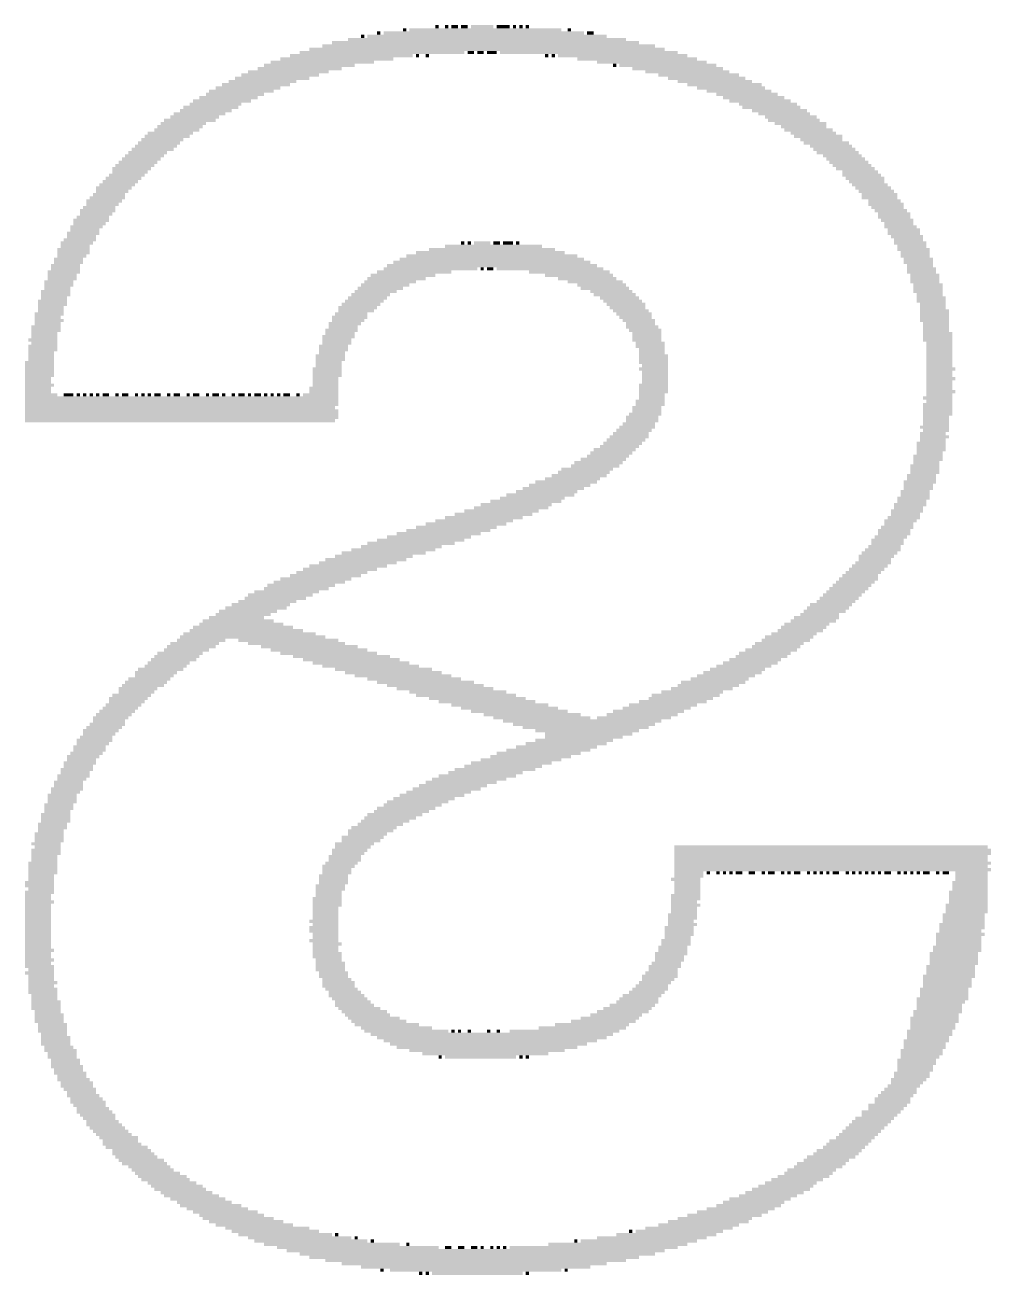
# Model space of a CAD drawing. Extents: x 0 to 95, y -1 to 85.
# Drawn here: x 52.23 to 59.52, y 29.46 to 38.91 of the extents above; entities that cross this region are included whole.
import ezdxf

# ---------------------------------------------------------------- set-up
doc = ezdxf.new("R2010")
doc.units = 0
doc.layers.add('26', color=251, linetype='CONTINUOUS')

# ---------------------------------------------------------------- blocks, each defined once
blk = doc.blocks.new('RECT')
blk.add_solid([(-0.5, -0.5), (0.5, -0.5), (-0.5, 0.5), (0.5, 0.5)])

msp = doc.modelspace()

# ---------------------------------------------------------------- block references
at = {"layer": '26', "yscale": 0.0244, "rotation": 180}
for p, xscale in [((55.3392, 38.8936), 0.0244), ((55.4124, 38.8936), 0.0244), ((55.4734, 38.8936), 0.0488), ((55.5466, 38.8936), 0.0488), ((55.6808, 38.8936), 0.1708), ((55.8394, 38.8936), 0.0976), ((55.9248, 38.8936), 0.0244), ((55.9736, 38.8936), 0.0244), ((56.0224, 38.8936), 0.0244), ((54.778, 38.8204), 0.0244), ((55.7174, 38.8204), 1.8056), ((54.9, 38.8448), 0.0244), ((55.693, 38.8448), 1.5128), ((55.0952, 38.8692), 0.0244), ((55.7052, 38.8692), 1.1468), ((56.3396, 38.8692), 0.0244), ((56.4982, 38.8448), 0.0488), ((55.7174, 38.7228), 2.684), ((55.7296, 38.7472), 2.5132), ((55.7052, 38.7716), 2.318), ((55.7174, 38.796), 2.0984), ((54.473, 38.6252), 0.7808), ((54.5828, 38.6496), 0.854), ((54.6926, 38.674), 0.9272), ((54.9244, 38.6984), 1.2444), ((55.1928, 38.674), 0.0244), ((55.266, 38.674), 0.0244), ((55.5954, 38.6984), 0.0488), ((55.6686, 38.6984), 0.0488), ((55.754, 38.6984), 0.0732), ((56.486, 38.6984), 1.342), ((56.1688, 38.674), 0.0244), ((56.2176, 38.674), 0.0244), ((56.7422, 38.674), 0.976), ((56.852, 38.6496), 0.9028), ((56.9618, 38.6252), 0.8296), ((54.1558, 38.5276), 0.5856), ((54.2168, 38.552), 0.61), ((54.3022, 38.5764), 0.6344), ((54.3754, 38.6008), 0.6832), ((56.6812, 38.6008), 0.0244), ((57.0838, 38.6008), 0.732), ((57.157, 38.5764), 0.6832), ((57.2302, 38.552), 0.6344), ((57.3156, 38.5276), 0.61), ((53.9118, 38.43), 0.488), ((53.9728, 38.4544), 0.5124), ((54.0216, 38.4788), 0.5124), ((54.0948, 38.5032), 0.5612), ((57.3766, 38.5032), 0.5856), ((57.4376, 38.4788), 0.5612), ((57.5108, 38.4544), 0.5612), ((57.5596, 38.43), 0.5124), ((53.7166, 38.3324), 0.4392), ((53.7654, 38.3568), 0.4392), ((53.8142, 38.3812), 0.4392), ((53.863, 38.4056), 0.488), ((57.6206, 38.4056), 0.488), ((57.6816, 38.3812), 0.4636), ((57.7304, 38.3568), 0.4636), ((57.7792, 38.3324), 0.4636), ((53.5458, 38.2348), 0.3904), ((53.5946, 38.2592), 0.3904), ((53.6312, 38.2836), 0.4148), ((53.6678, 38.308), 0.3904), ((57.8402, 38.308), 0.4392), ((57.8646, 38.2836), 0.4392), ((57.9256, 38.2592), 0.4148), ((57.9622, 38.2348), 0.3904), ((53.3994, 38.1372), 0.3416), ((53.4238, 38.1616), 0.3416), ((53.4726, 38.186), 0.3904), ((53.5092, 38.2104), 0.366), ((58.011, 38.2104), 0.3904), ((58.0354, 38.186), 0.3904), ((58.0842, 38.1616), 0.3904), ((58.1086, 38.1372), 0.3416), ((53.3018, 38.064), 0.3416), ((53.3262, 38.0884), 0.3416), ((53.375, 38.1128), 0.3416), ((58.1452, 38.1128), 0.366), ((58.1818, 38.0884), 0.3416), ((58.2184, 38.064), 0.366), ((53.192, 37.9664), 0.3172), ((53.2164, 37.9908), 0.3172), ((53.2408, 38.0152), 0.3172), ((53.2652, 38.0396), 0.3172), ((58.2428, 38.0396), 0.3172), ((58.2794, 38.0152), 0.3416), ((58.316, 37.9908), 0.3172), ((58.3404, 37.9664), 0.3172), ((53.0822, 37.8688), 0.2928), ((53.1066, 37.8932), 0.2928), ((53.131, 37.9176), 0.2928), ((53.1554, 37.942), 0.2928), ((58.3648, 37.942), 0.3172), ((58.4014, 37.9176), 0.2928), ((58.4258, 37.8932), 0.2928), ((58.4502, 37.8688), 0.2928), ((52.9968, 37.7712), 0.2684), ((53.0334, 37.82), 0.2928), ((53.0212, 37.7956), 0.2684), ((53.0578, 37.8444), 0.2928), ((58.4746, 37.8444), 0.2928), ((58.499, 37.82), 0.2928), ((58.5356, 37.7956), 0.2684), ((58.5478, 37.7712), 0.2928), ((52.8992, 37.6736), 0.2684), ((52.9236, 37.698), 0.2684), ((52.948, 37.7224), 0.2684), ((52.9724, 37.7468), 0.2684), ((58.5722, 37.7468), 0.2928), ((58.5844, 37.7224), 0.2684), ((58.6088, 37.698), 0.2684), ((58.6332, 37.6736), 0.2684), ((52.826, 37.576), 0.2684), ((52.8504, 37.6004), 0.2684), ((52.8626, 37.6248), 0.244), ((52.887, 37.6492), 0.244), ((58.6576, 37.6492), 0.2684), ((58.682, 37.6248), 0.2684), ((58.682, 37.6004), 0.2684), ((58.7186, 37.576), 0.244), ((52.7772, 37.5028), 0.2684), ((52.765, 37.4784), 0.244), ((52.7894, 37.5272), 0.244), ((52.8138, 37.5516), 0.244), ((58.7308, 37.5516), 0.2684), ((58.743, 37.5272), 0.244), ((58.7674, 37.5028), 0.244), ((58.7918, 37.4784), 0.244), ((52.7284, 37.4296), 0.2684), ((52.7162, 37.4052), 0.244), ((52.7406, 37.454), 0.244), ((58.7918, 37.454), 0.244), ((58.8162, 37.4296), 0.244), ((58.8284, 37.4052), 0.2196), ((52.6674, 37.332), 0.244), ((52.6552, 37.3076), 0.2196), ((52.6918, 37.3808), 0.244), ((52.6796, 37.3564), 0.2196), ((58.8406, 37.3808), 0.244), ((58.865, 37.3564), 0.244), ((58.865, 37.332), 0.244), ((58.8894, 37.3076), 0.244), ((52.5942, 37.21), 0.244), ((52.6186, 37.2588), 0.244), ((52.6064, 37.2344), 0.2196), ((52.643, 37.2832), 0.244), ((55.754, 37.21), 0.9516), ((55.7662, 37.2344), 0.732), ((55.5344, 37.2588), 0.0244), ((55.5832, 37.2588), 0.0244), ((55.6808, 37.2588), 0.122), ((55.7906, 37.2588), 0.0488), ((55.876, 37.2588), 0.0732), ((55.9492, 37.2588), 0.0244), ((58.9016, 37.2832), 0.2196), ((58.9138, 37.2588), 0.244), ((58.926, 37.2344), 0.2196), ((58.9382, 37.21), 0.244), ((52.5576, 37.1368), 0.2196), ((52.5576, 37.1124), 0.2196), ((52.5942, 37.1856), 0.244), ((52.582, 37.1612), 0.2196), ((55.754, 37.1124), 1.4884), ((55.754, 37.1368), 1.3908), ((55.754, 37.1612), 1.2932), ((55.7418, 37.1856), 1.1224), ((58.9504, 37.1856), 0.2196), ((58.9504, 37.1612), 0.2196), ((58.9748, 37.1368), 0.2196), ((58.9748, 37.1124), 0.2196), ((52.521, 37.0392), 0.244), ((52.5088, 37.0148), 0.2196), ((52.5332, 37.088), 0.2196), ((52.5332, 37.0636), 0.2196), ((55.083, 37.0148), 0.488), ((55.1684, 37.0392), 0.5612), ((55.2904, 37.0636), 0.7076), ((55.754, 37.088), 1.586), ((55.6808, 37.0636), 0.0244), ((55.7418, 37.0636), 0.0488), ((56.1932, 37.0636), 0.8052), ((56.3396, 37.0392), 0.61), ((56.4128, 37.0148), 0.5124), ((58.987, 37.088), 0.1952), ((58.9992, 37.0636), 0.2196), ((58.9992, 37.0392), 0.2196), ((59.0236, 37.0148), 0.2196), ((52.4844, 36.966), 0.2196), ((52.4844, 36.9416), 0.2196), ((52.4722, 36.9172), 0.1952), ((52.5088, 36.9904), 0.2196), ((54.9122, 36.9172), 0.3416), ((54.9488, 36.9416), 0.366), ((54.9854, 36.966), 0.3904), ((55.0342, 36.9904), 0.4392), ((56.4738, 36.9904), 0.4392), ((56.5348, 36.966), 0.4148), ((56.5836, 36.9416), 0.366), ((56.608, 36.9172), 0.366), ((59.0236, 36.9904), 0.2196), ((59.0236, 36.966), 0.2196), ((59.048, 36.9416), 0.2196), ((59.048, 36.9172), 0.2196), ((52.4356, 36.8196), 0.2196), ((52.46, 36.8928), 0.2196), ((52.46, 36.8684), 0.2196), ((52.4478, 36.844), 0.1952), ((54.7902, 36.8196), 0.2928), ((54.8146, 36.844), 0.2928), ((54.839, 36.8684), 0.2928), ((54.8756, 36.8928), 0.3172), ((56.6568, 36.8928), 0.3172), ((56.6812, 36.8684), 0.3172), ((56.7178, 36.844), 0.2928), ((56.7422, 36.8196), 0.2928), ((59.048, 36.8928), 0.2196), ((59.0602, 36.8684), 0.1952), ((59.0724, 36.844), 0.2196), ((59.0724, 36.8196), 0.2196), ((52.4112, 36.722), 0.2196), ((52.4356, 36.7952), 0.2196), ((52.4234, 36.7708), 0.1952), ((52.4234, 36.7464), 0.1952), ((54.6926, 36.722), 0.244), ((54.7414, 36.7708), 0.2928), ((54.7292, 36.7464), 0.2684), ((54.7658, 36.7952), 0.2928), ((56.7666, 36.7952), 0.2928), ((56.7788, 36.7708), 0.2684), ((56.8032, 36.7464), 0.2684), ((56.8276, 36.722), 0.2684), ((59.0846, 36.7952), 0.1952), ((59.0846, 36.7708), 0.1952), ((59.0968, 36.7464), 0.2196), ((59.0968, 36.722), 0.2196), ((52.399, 36.6976), 0.1952), ((52.4112, 36.6732), 0.2196), ((52.399, 36.6488), 0.1952), ((54.6438, 36.6488), 0.244), ((54.6804, 36.6976), 0.2684), ((54.6682, 36.6732), 0.244), ((56.8398, 36.6976), 0.244), ((56.8642, 36.6732), 0.244), ((56.8764, 36.6488), 0.2196), ((59.0968, 36.6976), 0.2196), ((59.0968, 36.6732), 0.2196), ((59.109, 36.6488), 0.1952), ((52.3868, 36.6244), 0.2196), ((52.3868, 36.6), 0.2196), ((52.3746, 36.5756), 0.1952), ((52.3746, 36.5512), 0.1952), ((54.595, 36.5512), 0.244), ((54.6194, 36.6), 0.244), ((54.6072, 36.5756), 0.2196), ((54.6316, 36.6244), 0.2196), ((56.8886, 36.6244), 0.244), ((56.913, 36.6), 0.244), ((56.9252, 36.5756), 0.2196), ((56.9252, 36.5512), 0.2196), ((59.109, 36.6244), 0.1952), ((59.109, 36.6), 0.1952), ((59.1212, 36.5756), 0.2196), ((59.1212, 36.5512), 0.2196), ((52.3624, 36.5268), 0.2196), ((52.3624, 36.478), 0.2196), ((52.3624, 36.4536), 0.2196), ((52.3746, 36.5024), 0.1952), ((54.5584, 36.478), 0.2196), ((54.5584, 36.4536), 0.2196), ((54.5828, 36.5268), 0.2196), ((54.5828, 36.5024), 0.2196), ((56.9252, 36.5268), 0.2196), ((56.9496, 36.5024), 0.2196), ((56.9496, 36.478), 0.2196), ((56.9618, 36.4536), 0.1952), ((59.1212, 36.5268), 0.2196), ((59.1334, 36.5024), 0.1952), ((59.1334, 36.478), 0.1952), ((59.1334, 36.4536), 0.1952), ((52.338, 36.356), 0.2196), ((52.3502, 36.4292), 0.1952), ((52.3502, 36.4048), 0.1952), ((52.3502, 36.3804), 0.1952), ((54.534, 36.4048), 0.2196), ((54.534, 36.3804), 0.2196), ((54.5218, 36.356), 0.1952), ((54.5462, 36.4292), 0.1952), ((56.9618, 36.4292), 0.1952), ((56.974, 36.4048), 0.2196), ((56.974, 36.3804), 0.2196), ((56.974, 36.356), 0.2196), ((59.1334, 36.4292), 0.1952), ((59.1334, 36.4048), 0.1952), ((59.1334, 36.3804), 0.1952), ((59.1334, 36.356), 0.1952), ((52.338, 36.3316), 0.2196), ((52.338, 36.3072), 0.2196), ((52.338, 36.2828), 0.2196), ((52.338, 36.2584), 0.2196), ((54.5096, 36.3072), 0.2196), ((54.5096, 36.2828), 0.2196), ((54.5096, 36.2584), 0.2196), ((54.5218, 36.3316), 0.1952), ((56.974, 36.3072), 0.2196), ((56.9862, 36.3316), 0.1952), ((56.9862, 36.2828), 0.1952), ((56.9862, 36.2584), 0.1952), ((59.1334, 36.3316), 0.1952), ((59.1456, 36.3072), 0.2196), ((59.1334, 36.2828), 0.1952), ((59.1334, 36.2584), 0.1952), ((52.3258, 36.234), 0.1952), ((52.3258, 36.2096), 0.1952), ((52.338, 36.1852), 0.2196), ((52.3258, 36.1608), 0.1952), ((54.4852, 36.1608), 0.2196), ((54.4974, 36.234), 0.1952), ((54.4974, 36.2096), 0.1952), ((54.4974, 36.1852), 0.1952), ((56.974, 36.1852), 0.2196), ((56.974, 36.1608), 0.2196), ((56.9862, 36.234), 0.1952), ((56.9862, 36.2096), 0.1952), ((59.1456, 36.234), 0.2196), ((59.1334, 36.2096), 0.1952), ((59.1334, 36.1852), 0.1952), ((59.1334, 36.1608), 0.1952), ((52.3258, 36.1364), 0.1952), ((52.3502, 36.112), 0.244), ((53.4116, 36.0876), 2.3668), ((53.4116, 36.0632), 2.3668), ((52.5576, 36.112), 0.0732), ((52.6308, 36.112), 0.0244), ((52.6796, 36.112), 0.0244), ((52.7284, 36.112), 0.0244), ((52.7772, 36.112), 0.0244), ((52.8382, 36.112), 0.0488), ((52.9236, 36.112), 0.0244), ((52.9846, 36.112), 0.0488), ((53.07, 36.112), 0.0244), ((53.1188, 36.112), 0.0244), ((53.1676, 36.112), 0.0244), ((53.2286, 36.112), 0.0488), ((53.314, 36.112), 0.0244), ((53.375, 36.112), 0.0488), ((53.4604, 36.112), 0.0244), ((53.5214, 36.112), 0.0488), ((53.6068, 36.112), 0.0244), ((53.6678, 36.112), 0.0488), ((53.7288, 36.112), 0.0244), ((53.802, 36.112), 0.0244), ((53.863, 36.112), 0.0488), ((53.924, 36.112), 0.0244), ((53.985, 36.112), 0.0488), ((54.046, 36.112), 0.0244), ((54.0948, 36.112), 0.0244), ((54.1436, 36.112), 0.0244), ((54.2046, 36.112), 0.0488), ((54.29, 36.112), 0.0244), ((54.4608, 36.112), 0.2684), ((54.4852, 36.1364), 0.2196), ((56.9496, 36.0632), 0.2196), ((56.974, 36.1364), 0.2196), ((56.9618, 36.112), 0.1952), ((56.9618, 36.0876), 0.1952), ((59.1212, 36.0876), 0.2196), ((59.1456, 36.1364), 0.2196), ((59.1334, 36.112), 0.1952), ((59.1334, 36.0632), 0.1952), ((53.4116, 36.0388), 2.3668), ((53.3994, 36.0144), 2.3424), ((53.4116, 35.99), 2.3668), ((53.4116, 35.9656), 2.3668), ((56.913, 35.9656), 0.244), ((56.9252, 36.0144), 0.2196), ((56.9252, 35.99), 0.2196), ((56.9496, 36.0388), 0.2196), ((59.1212, 36.0388), 0.2196), ((59.1212, 36.0144), 0.2196), ((59.1212, 35.99), 0.2196), ((59.1212, 35.9656), 0.2196), ((53.4116, 35.9412), 2.3668), ((53.3994, 35.9168), 2.3424), ((56.8642, 35.8924), 0.244), ((56.8886, 35.9412), 0.244), ((56.8886, 35.9168), 0.244), ((59.109, 35.9412), 0.1952), ((59.109, 35.9168), 0.1952), ((59.109, 35.8924), 0.1952), ((56.791, 35.7948), 0.2928), ((56.8032, 35.8192), 0.2684), ((56.8276, 35.8436), 0.2684), ((56.852, 35.868), 0.2684), ((59.0968, 35.868), 0.2196), ((59.0846, 35.8192), 0.1952), ((59.0968, 35.7948), 0.2196), ((59.109, 35.8436), 0.1952), ((56.6812, 35.6972), 0.3172), ((56.7178, 35.7216), 0.2928), ((56.7422, 35.746), 0.2928), ((56.7666, 35.7704), 0.2928), ((59.0724, 35.746), 0.2196), ((59.0724, 35.7216), 0.2196), ((59.0724, 35.6972), 0.2196), ((59.0846, 35.7704), 0.1952), ((56.5592, 35.5996), 0.366), ((56.5958, 35.624), 0.3416), ((56.6324, 35.6484), 0.3172), ((56.6568, 35.6728), 0.3172), ((59.048, 35.6484), 0.2196), ((59.048, 35.624), 0.2196), ((59.0358, 35.5996), 0.1952), ((59.0602, 35.6728), 0.1952), ((56.4128, 35.502), 0.4148), ((56.4494, 35.5264), 0.3904), ((56.4738, 35.5508), 0.3904), ((56.5348, 35.5752), 0.366), ((58.9992, 35.502), 0.2196), ((59.0236, 35.5752), 0.2196), ((59.0236, 35.5508), 0.2196), ((59.0236, 35.5264), 0.2196), ((56.2176, 35.4044), 0.4636), ((56.2664, 35.4288), 0.4636), ((56.3152, 35.4532), 0.4636), ((56.364, 35.4776), 0.4148), ((58.987, 35.4532), 0.244), ((58.9748, 35.4288), 0.2196), ((58.9748, 35.4044), 0.2196), ((58.9992, 35.4776), 0.2196), ((56.0102, 35.3068), 0.5368), ((56.059, 35.3312), 0.488), ((56.12, 35.3556), 0.5124), ((56.1688, 35.38), 0.4636), ((58.9382, 35.3312), 0.244), ((58.926, 35.3068), 0.2196), ((58.9504, 35.38), 0.2196), ((58.9504, 35.3556), 0.2196), ((55.8272, 35.2336), 0.5612), ((55.9004, 35.258), 0.5612), ((55.937, 35.2824), 0.5368), ((58.8894, 35.2336), 0.244), ((58.9138, 35.2824), 0.244), ((58.9016, 35.258), 0.2196), ((55.5588, 35.136), 0.61), ((55.6198, 35.1604), 0.5856), ((55.693, 35.1848), 0.5856), ((55.7662, 35.2092), 0.5856), ((58.8406, 35.1604), 0.244), ((58.8284, 35.136), 0.2196), ((58.865, 35.1848), 0.244), ((58.8772, 35.2092), 0.2196), ((55.2782, 35.0384), 0.6344), ((55.3514, 35.0628), 0.6344), ((55.4246, 35.0872), 0.6344), ((55.4856, 35.1116), 0.61), ((58.7674, 35.0384), 0.244), ((58.7918, 35.0872), 0.244), ((58.7918, 35.0628), 0.244), ((58.8162, 35.1116), 0.244), ((55.0098, 34.9408), 0.6344), ((55.0708, 34.9652), 0.61), ((55.144, 34.9896), 0.6588), ((55.2172, 35.014), 0.6588), ((58.7064, 34.9408), 0.2684), ((58.7186, 34.9652), 0.244), ((58.743, 35.014), 0.244), ((58.743, 34.9896), 0.244), ((54.7414, 34.8432), 0.5856), ((54.8024, 34.8676), 0.61), ((54.8634, 34.892), 0.5856), ((54.9366, 34.9164), 0.6344), ((58.6332, 34.8432), 0.2684), ((58.6576, 34.892), 0.2684), ((58.6454, 34.8676), 0.244), ((58.682, 34.9164), 0.2684), ((54.4974, 34.7456), 0.5368), ((54.5462, 34.77), 0.5368), ((54.6072, 34.7944), 0.5612), ((54.6682, 34.8188), 0.5856), ((58.5356, 34.7456), 0.2684), ((58.56, 34.77), 0.2684), ((58.5844, 34.7944), 0.2684), ((58.6088, 34.8188), 0.2684), ((54.2778, 34.648), 0.488), ((54.3144, 34.6724), 0.5124), ((54.3754, 34.6968), 0.5368), ((54.4242, 34.7212), 0.5368), ((58.4502, 34.648), 0.2928), ((58.4746, 34.6724), 0.2928), ((58.499, 34.6968), 0.2928), ((58.5234, 34.7212), 0.2928), ((54.0582, 34.5504), 0.4392), ((54.1192, 34.5748), 0.4636), ((54.1558, 34.5992), 0.488), ((54.2046, 34.6236), 0.488), ((58.3526, 34.5504), 0.2928), ((58.377, 34.5748), 0.2928), ((58.4014, 34.5992), 0.2928), ((58.4258, 34.6236), 0.2928), ((53.9118, 34.4772), 0.4392), ((53.9728, 34.5016), 0.4636), ((54.0094, 34.526), 0.4392), ((58.2672, 34.4772), 0.3172), ((58.2916, 34.5016), 0.3172), ((58.316, 34.526), 0.3172), ((53.863, 34.3796), 0.6344), ((53.8386, 34.404), 0.5368), ((53.8264, 34.4284), 0.4148), ((53.8752, 34.4528), 0.4148), ((58.133, 34.3796), 0.3416), ((58.1818, 34.404), 0.3416), ((58.2062, 34.4284), 0.3416), ((58.2306, 34.4528), 0.2928), ((53.9484, 34.282), 1.098), ((53.924, 34.3064), 1.0004), ((53.8996, 34.3308), 0.854), ((53.8752, 34.3552), 0.7564), ((57.9988, 34.282), 0.366), ((58.0354, 34.3064), 0.3416), ((58.0842, 34.3308), 0.3416), ((58.1086, 34.3552), 0.3416), ((53.4482, 34.1844), 0.3416), ((53.4848, 34.2088), 0.366), ((53.5092, 34.2332), 0.366), ((53.558, 34.2576), 0.366), ((54.2168, 34.2576), 0.7564), ((54.2778, 34.2332), 0.732), ((54.3754, 34.2088), 0.732), ((54.4486, 34.1844), 0.732), ((57.8646, 34.1844), 0.3904), ((57.9012, 34.2088), 0.366), ((57.9256, 34.2332), 0.366), ((57.9744, 34.2576), 0.366), ((53.314, 34.0868), 0.3172), ((53.3506, 34.1112), 0.3416), ((53.375, 34.1356), 0.3416), ((53.3994, 34.16), 0.3416), ((54.5218, 34.16), 0.732), ((54.6194, 34.1356), 0.732), ((54.6926, 34.1112), 0.732), ((54.7658, 34.0868), 0.732), ((57.706, 34.0868), 0.4148), ((57.7426, 34.1112), 0.3904), ((57.7914, 34.1356), 0.3904), ((57.8158, 34.16), 0.3904), ((53.2164, 34.0136), 0.3172), ((53.2042, 33.9892), 0.2928), ((53.253, 34.038), 0.3416), ((53.2896, 34.0624), 0.3172), ((54.839, 34.0624), 0.732), ((54.9366, 34.038), 0.732), ((55.0098, 34.0136), 0.732), ((55.083, 33.9892), 0.732), ((57.523, 33.9892), 0.4392), ((57.5718, 34.0136), 0.4392), ((57.6084, 34.038), 0.4148), ((57.6572, 34.0624), 0.4148), ((53.0822, 33.8916), 0.2928), ((53.1188, 33.916), 0.3172), ((53.1432, 33.9404), 0.3172), ((53.1676, 33.9648), 0.3172), ((55.1684, 33.9648), 0.7076), ((55.2538, 33.9404), 0.732), ((55.327, 33.916), 0.732), ((55.4002, 33.8916), 0.732), ((57.34, 33.8916), 0.4636), ((57.3888, 33.916), 0.4636), ((57.4254, 33.9404), 0.488), ((57.4742, 33.9648), 0.4392), ((53.009, 33.8184), 0.2928), ((52.9968, 33.794), 0.2684), ((53.0334, 33.8428), 0.2928), ((53.07, 33.8672), 0.2684), ((55.4978, 33.8672), 0.732), ((55.5588, 33.8428), 0.7564), ((55.6442, 33.8184), 0.732), ((55.7174, 33.794), 0.732), ((57.1204, 33.794), 0.5124), ((57.1814, 33.8184), 0.488), ((57.218, 33.8428), 0.5124), ((57.2668, 33.8672), 0.4636), ((52.9236, 33.7208), 0.2684), ((52.948, 33.7452), 0.2684), ((52.9724, 33.7696), 0.2684), ((55.815, 33.7696), 0.732), ((55.8882, 33.7452), 0.732), ((55.9614, 33.7208), 0.732), ((56.9374, 33.7208), 0.5368), ((56.9984, 33.7452), 0.5124), ((57.0472, 33.7696), 0.5124), ((52.8504, 33.6232), 0.2684), ((52.8748, 33.672), 0.2684), ((52.8626, 33.6476), 0.244), ((52.8992, 33.6964), 0.2684), ((56.059, 33.6964), 0.732), ((56.1322, 33.672), 0.732), ((56.4372, 33.6476), 1.1956), ((56.4494, 33.6232), 1.0736), ((56.8276, 33.672), 0.5612), ((56.8886, 33.6964), 0.5368), ((52.765, 33.5256), 0.244), ((52.8016, 33.5744), 0.2684), ((52.7894, 33.55), 0.244), ((52.826, 33.5988), 0.2684), ((56.4616, 33.5988), 0.9516), ((56.4738, 33.5744), 0.7808), ((56.486, 33.55), 0.6588), ((56.4494, 33.5256), 0.5856), ((52.7162, 33.4524), 0.244), ((52.7162, 33.428), 0.244), ((52.7528, 33.5012), 0.2684), ((52.7406, 33.4768), 0.244), ((56.181, 33.428), 0.6344), ((56.242, 33.4524), 0.61), ((56.3152, 33.4768), 0.61), ((56.3762, 33.5012), 0.5856), ((52.643, 33.3304), 0.244), ((52.6674, 33.3792), 0.244), ((52.6552, 33.3548), 0.2196), ((52.6918, 33.4036), 0.244), ((55.9004, 33.3304), 0.61), ((55.9736, 33.3548), 0.61), ((56.0468, 33.3792), 0.61), ((56.1078, 33.4036), 0.6344), ((52.5942, 33.2328), 0.244), ((52.6186, 33.2816), 0.244), ((52.6064, 33.2572), 0.2196), ((52.6308, 33.306), 0.2196), ((55.6442, 33.2328), 0.5856), ((55.7052, 33.2572), 0.5612), ((55.7784, 33.2816), 0.61), ((55.8394, 33.306), 0.5856), ((52.5454, 33.1352), 0.244), ((52.5576, 33.184), 0.2196), ((52.5576, 33.1596), 0.2196), ((52.582, 33.2084), 0.2196), ((55.4124, 33.1352), 0.5124), ((55.4612, 33.1596), 0.5124), ((55.5222, 33.184), 0.5368), ((55.5832, 33.2084), 0.5612), ((52.5088, 33.0864), 0.2196), ((52.5088, 33.062), 0.2196), ((52.5088, 33.0376), 0.2196), ((52.5332, 33.1108), 0.2196), ((55.1928, 33.0376), 0.4636), ((55.2416, 33.062), 0.4636), ((55.3026, 33.0864), 0.488), ((55.3514, 33.1108), 0.488), ((52.4844, 33.0132), 0.2196), ((52.4844, 32.9888), 0.2196), ((52.4722, 32.9644), 0.1952), ((55.0708, 32.9644), 0.4148), ((55.1074, 32.9888), 0.4392), ((55.1562, 33.0132), 0.4392), ((52.4356, 32.8668), 0.2196), ((52.46, 32.94), 0.2196), ((52.46, 32.9156), 0.2196), ((52.46, 32.8912), 0.2196), ((54.9122, 32.8668), 0.3416), ((54.9488, 32.8912), 0.366), ((54.9854, 32.9156), 0.3904), ((55.022, 32.94), 0.4148), ((52.4112, 32.7936), 0.2196), ((52.4112, 32.7692), 0.2196), ((52.4356, 32.8424), 0.2196), ((52.4234, 32.818), 0.1952), ((54.778, 32.7692), 0.3172), ((54.839, 32.818), 0.3416), ((54.8146, 32.7936), 0.2928), ((54.8634, 32.8424), 0.3416), ((52.3868, 32.7204), 0.2196), ((52.3868, 32.6716), 0.2196), ((52.4112, 32.7448), 0.2196), ((52.399, 32.696), 0.1952), ((54.6804, 32.6716), 0.2684), ((54.717, 32.7204), 0.2928), ((54.7048, 32.696), 0.2684), ((54.7658, 32.7448), 0.2928), ((58.316, 32.696), 2.3668), ((58.3282, 32.6716), 2.3912), ((52.3624, 32.574), 0.2196), ((52.3868, 32.6472), 0.2196), ((52.3746, 32.6228), 0.1952), ((52.3746, 32.5984), 0.1952), ((54.6194, 32.574), 0.244), ((54.6438, 32.6228), 0.244), ((54.6438, 32.5984), 0.244), ((54.6682, 32.6472), 0.244), ((58.3282, 32.6472), 2.3912), ((58.316, 32.6228), 2.3668), ((58.316, 32.5984), 2.3668), ((58.3282, 32.574), 2.3912), ((52.3624, 32.5496), 0.2196), ((52.3624, 32.5252), 0.2196), ((52.3624, 32.5008), 0.2196), ((52.3502, 32.4764), 0.1952), ((54.5584, 32.4764), 0.2196), ((54.595, 32.5496), 0.244), ((54.5828, 32.5252), 0.2196), ((54.5828, 32.5008), 0.2196), ((58.316, 32.5496), 2.3668), ((58.3282, 32.5252), 2.3912), ((57.2424, 32.5008), 0.2196), ((57.2424, 32.4764), 0.2196), ((57.3888, 32.5008), 0.0244), ((57.462, 32.5008), 0.0244), ((57.5108, 32.5008), 0.0244), ((57.5596, 32.5008), 0.0244), ((57.6206, 32.5008), 0.0488), ((57.7182, 32.5008), 0.0488), ((57.8036, 32.5008), 0.0244), ((57.8646, 32.5008), 0.0488), ((57.95, 32.5008), 0.0244), ((57.9988, 32.5008), 0.0244), ((58.0598, 32.5008), 0.0488), ((58.1452, 32.5008), 0.0244), ((58.194, 32.5008), 0.0244), ((58.2428, 32.5008), 0.0244), ((58.2916, 32.5008), 0.0244), ((58.3526, 32.5008), 0.0488), ((58.438, 32.5008), 0.0244), ((58.4868, 32.5008), 0.0244), ((58.5356, 32.5008), 0.0244), ((58.5844, 32.5008), 0.0244), ((58.6332, 32.5008), 0.0244), ((58.682, 32.5008), 0.0244), ((58.743, 32.5008), 0.0488), ((58.8284, 32.5008), 0.0244), ((58.8772, 32.5008), 0.0244), ((58.926, 32.5008), 0.0244), ((58.9748, 32.5008), 0.0244), ((59.0358, 32.5008), 0.0488), ((59.1212, 32.5008), 0.0244), ((59.1822, 32.5008), 0.0488), ((59.3774, 32.5008), 0.244), ((59.3774, 32.4764), 0.244), ((52.338, 32.4276), 0.2196), ((52.338, 32.4032), 0.2196), ((52.3502, 32.452), 0.1952), ((52.3502, 32.3788), 0.1952), ((54.534, 32.4032), 0.2196), ((54.534, 32.3788), 0.2196), ((54.5584, 32.452), 0.2196), ((54.5584, 32.4276), 0.2196), ((57.218, 32.452), 0.2196), ((57.2302, 32.4276), 0.1952), ((57.2302, 32.4032), 0.1952), ((57.2302, 32.3788), 0.1952), ((59.3652, 32.4276), 0.2684), ((59.3652, 32.4032), 0.2684), ((59.3652, 32.3788), 0.2684), ((59.3774, 32.452), 0.244), ((52.338, 32.3544), 0.2196), ((52.3258, 32.33), 0.1952), ((52.3258, 32.3056), 0.1952), ((54.5096, 32.3056), 0.2196), ((54.5218, 32.3544), 0.1952), ((54.5218, 32.33), 0.1952), ((57.218, 32.33), 0.2196), ((57.218, 32.3056), 0.2196), ((57.2302, 32.3544), 0.1952), ((59.353, 32.3544), 0.2928), ((59.353, 32.33), 0.2928), ((59.353, 32.3056), 0.2928), ((52.338, 32.2812), 0.2196), ((52.3258, 32.2568), 0.1952), ((52.3258, 32.2324), 0.1952), ((52.3258, 32.208), 0.1952), ((54.5096, 32.2812), 0.2196), ((54.5096, 32.2568), 0.2196), ((54.4974, 32.2324), 0.1952), ((54.4974, 32.208), 0.1952), ((57.2058, 32.2812), 0.1952), ((57.218, 32.2568), 0.2196), ((57.2058, 32.2324), 0.1952), ((57.2058, 32.208), 0.1952), ((59.3408, 32.2568), 0.3172), ((59.3408, 32.2324), 0.3172), ((59.3408, 32.208), 0.3172), ((59.353, 32.2812), 0.2928), ((52.3258, 32.1836), 0.1952), ((52.3258, 32.1592), 0.1952), ((52.3258, 32.1348), 0.1952), ((52.3258, 32.1104), 0.1952), ((54.4852, 32.1348), 0.2196), ((54.4974, 32.1836), 0.1952), ((54.4974, 32.1592), 0.1952), ((54.4974, 32.1104), 0.1952), ((57.1936, 32.1836), 0.2196), ((57.1936, 32.1592), 0.2196), ((57.1814, 32.1348), 0.1952), ((57.1936, 32.1104), 0.2196), ((59.3042, 32.1104), 0.3416), ((59.3164, 32.1836), 0.3172), ((59.3164, 32.1592), 0.3172), ((59.3164, 32.1348), 0.3172), ((52.3258, 32.086), 0.1952), ((52.3258, 32.0616), 0.1952), ((52.3258, 32.0372), 0.1952), ((52.3258, 32.0128), 0.1952), ((54.4852, 32.086), 0.2196), ((54.4852, 32.0616), 0.2196), ((54.4974, 32.0372), 0.1952), ((54.4974, 32.0128), 0.1952), ((57.1692, 32.086), 0.2196), ((57.1692, 32.0616), 0.2196), ((57.1692, 32.0372), 0.2196), ((57.157, 32.0128), 0.1952), ((59.292, 32.0372), 0.366), ((59.2798, 32.0128), 0.3416), ((59.3042, 32.086), 0.3416), ((59.292, 32.0616), 0.3172), ((52.3258, 31.9884), 0.1952), ((52.3258, 31.964), 0.1952), ((52.3258, 31.9396), 0.1952), ((52.338, 31.9152), 0.2196), ((54.4852, 31.9884), 0.2196), ((54.5096, 31.964), 0.2196), ((54.4974, 31.9396), 0.1952), ((54.4974, 31.9152), 0.1952), ((57.1204, 31.9396), 0.2196), ((57.1204, 31.9152), 0.2196), ((57.1448, 31.9884), 0.2196), ((57.1448, 31.964), 0.2196), ((59.2676, 31.9396), 0.366), ((59.2676, 31.9152), 0.366), ((59.2798, 31.9884), 0.3416), ((59.2798, 31.964), 0.3416), ((52.3258, 31.8908), 0.1952), ((52.3258, 31.8664), 0.1952), ((52.338, 31.842), 0.2196), ((52.3258, 31.8176), 0.1952), ((54.5096, 31.8908), 0.2196), ((54.5096, 31.8664), 0.2196), ((54.5218, 31.842), 0.1952), ((54.534, 31.8176), 0.2196), ((57.0716, 31.8176), 0.2196), ((57.1082, 31.8908), 0.244), ((57.096, 31.8664), 0.2196), ((57.096, 31.842), 0.2196), ((59.2432, 31.8908), 0.366), ((59.2432, 31.8664), 0.366), ((59.2432, 31.842), 0.366), ((59.2432, 31.8176), 0.366), ((52.338, 31.7932), 0.2196), ((52.338, 31.7444), 0.2196), ((52.3502, 31.7688), 0.1952), ((52.3502, 31.72), 0.1952), ((54.534, 31.7932), 0.2196), ((54.534, 31.7688), 0.2196), ((54.5584, 31.7444), 0.2196), ((54.5584, 31.72), 0.2196), ((57.0228, 31.72), 0.2684), ((57.035, 31.7444), 0.244), ((57.0594, 31.7932), 0.244), ((57.0472, 31.7688), 0.2196), ((59.2066, 31.72), 0.3904), ((59.2188, 31.7932), 0.366), ((59.2188, 31.7688), 0.366), ((59.2188, 31.7444), 0.366), ((52.3502, 31.6956), 0.1952), ((52.3624, 31.6712), 0.2196), ((52.3502, 31.6468), 0.1952), ((52.3624, 31.6224), 0.2196), ((54.5828, 31.6956), 0.2196), ((54.595, 31.6712), 0.244), ((54.595, 31.6468), 0.244), ((54.6194, 31.6224), 0.244), ((56.9496, 31.6224), 0.2684), ((56.9618, 31.6468), 0.244), ((56.9862, 31.6712), 0.244), ((57.0106, 31.6956), 0.244), ((59.17, 31.6224), 0.366), ((59.1944, 31.6956), 0.366), ((59.1944, 31.6712), 0.366), ((59.1944, 31.6468), 0.366), ((52.3624, 31.598), 0.2196), ((52.3746, 31.5736), 0.1952), ((52.3746, 31.5492), 0.1952), ((54.6438, 31.598), 0.244), ((54.656, 31.5736), 0.2684), ((54.6804, 31.5492), 0.2684), ((56.8642, 31.5492), 0.2928), ((56.8886, 31.5736), 0.2928), ((56.9252, 31.598), 0.2684), ((59.1578, 31.5492), 0.3904), ((59.17, 31.598), 0.366), ((59.17, 31.5736), 0.366), ((52.3868, 31.5248), 0.2196), ((52.3868, 31.5004), 0.2196), ((52.3868, 31.476), 0.2196), ((52.399, 31.4516), 0.1952), ((54.7048, 31.5248), 0.2684), ((54.717, 31.5004), 0.2928), ((54.7536, 31.476), 0.3172), ((54.7902, 31.4516), 0.3416), ((56.7422, 31.4516), 0.3904), ((56.7788, 31.476), 0.366), ((56.8154, 31.5004), 0.3416), ((56.852, 31.5248), 0.3172), ((59.1212, 31.4516), 0.366), ((59.1456, 31.5248), 0.366), ((59.1334, 31.5004), 0.3416), ((59.1334, 31.476), 0.3416), ((52.4112, 31.4272), 0.2196), ((52.4112, 31.4028), 0.2196), ((52.4112, 31.3784), 0.2196), ((52.4356, 31.354), 0.2196), ((54.8146, 31.4272), 0.3416), ((54.8634, 31.4028), 0.3904), ((54.9, 31.3784), 0.4148), ((54.961, 31.354), 0.488), ((56.5104, 31.354), 0.5612), ((56.5958, 31.3784), 0.488), ((56.6446, 31.4028), 0.4392), ((56.6934, 31.4272), 0.3904), ((59.0968, 31.4028), 0.366), ((59.0968, 31.3784), 0.366), ((59.0846, 31.354), 0.3416), ((59.109, 31.4272), 0.3416), ((52.4356, 31.3296), 0.2196), ((52.4356, 31.3052), 0.2196), ((52.4478, 31.2808), 0.1952), ((52.46, 31.2564), 0.2196), ((55.0342, 31.3296), 0.5368), ((55.1074, 31.3052), 0.6344), ((55.754, 31.2808), 1.83), ((55.754, 31.2564), 1.7324), ((55.4612, 31.3052), 0.0244), ((55.51, 31.3052), 0.0244), ((55.5832, 31.3052), 0.0244), ((55.7296, 31.3052), 0.0244), ((55.8028, 31.3052), 0.0244), ((56.303, 31.3052), 0.8296), ((56.4372, 31.3296), 0.6588), ((59.0602, 31.3052), 0.3416), ((59.0602, 31.2808), 0.3416), ((59.048, 31.2564), 0.3172), ((59.0846, 31.3296), 0.3416), ((52.46, 31.232), 0.2196), ((52.46, 31.2076), 0.2196), ((52.4844, 31.1832), 0.2196), ((52.4966, 31.1588), 0.244), ((55.7418, 31.232), 1.6104), ((55.7296, 31.2076), 1.4884), ((55.7174, 31.1832), 1.3664), ((55.7174, 31.1588), 1.1712), ((58.9992, 31.1588), 0.3172), ((59.0358, 31.232), 0.3416), ((59.0236, 31.2076), 0.3172), ((59.0236, 31.1832), 0.3172), ((52.5088, 31.1344), 0.2196), ((52.5088, 31.11), 0.2196), ((52.5332, 31.0856), 0.2196), ((52.5332, 31.0612), 0.2196), ((55.7052, 31.1344), 0.9516), ((55.3636, 31.11), 0.0244), ((55.6686, 31.11), 0.5368), ((55.9736, 31.11), 0.0244), ((56.0224, 31.11), 0.0244), ((58.9626, 31.0856), 0.2928), ((58.9626, 31.0612), 0.2928), ((58.9992, 31.1344), 0.3172), ((58.987, 31.11), 0.2928), ((52.5454, 31.0368), 0.244), ((52.5576, 31.0124), 0.2196), ((52.5698, 30.988), 0.244), ((52.582, 30.9636), 0.2196), ((58.926, 30.988), 0.2684), ((58.926, 30.9636), 0.2684), ((58.9504, 31.0368), 0.2684), ((58.9504, 31.0124), 0.2684), ((52.5942, 30.9392), 0.244), ((52.6186, 30.9148), 0.244), ((52.6186, 30.8904), 0.244), ((52.643, 30.866), 0.244), ((58.8406, 30.866), 0.244), ((58.865, 30.8904), 0.244), ((58.9016, 30.9392), 0.2684), ((58.8894, 30.9148), 0.244), ((52.6552, 30.8416), 0.2196), ((52.6674, 30.8172), 0.244), ((52.6918, 30.7928), 0.244), ((58.7796, 30.7928), 0.2684), ((58.804, 30.8172), 0.2684), ((58.8284, 30.8416), 0.2684), ((52.704, 30.7684), 0.2684), ((52.7162, 30.744), 0.244), ((52.7406, 30.7196), 0.244), ((52.7528, 30.6952), 0.2684), ((58.6942, 30.6952), 0.2928), ((58.743, 30.744), 0.2928), ((58.7308, 30.7196), 0.2684), ((58.7796, 30.7684), 0.2684), ((52.7772, 30.6708), 0.2684), ((52.7894, 30.6464), 0.244), ((52.8138, 30.622), 0.244), ((52.826, 30.5976), 0.2684), ((58.5966, 30.5976), 0.2928), ((58.621, 30.622), 0.2928), ((58.6454, 30.6464), 0.2928), ((58.682, 30.6708), 0.2684), ((52.8504, 30.5732), 0.2684), ((52.8748, 30.5488), 0.2684), ((52.8992, 30.5244), 0.2684), ((52.9358, 30.5), 0.2928), ((58.499, 30.5), 0.2928), ((58.5234, 30.5244), 0.2928), ((58.5478, 30.5488), 0.2928), ((58.5722, 30.5732), 0.2928), ((52.948, 30.4756), 0.2684), ((52.9602, 30.4512), 0.2928), ((52.9968, 30.4268), 0.3172), ((53.0334, 30.4024), 0.2928), ((58.377, 30.4024), 0.3416), ((58.4136, 30.4268), 0.3172), ((58.438, 30.4512), 0.3172), ((58.4624, 30.4756), 0.3172), ((53.0456, 30.378), 0.3172), ((53.07, 30.3536), 0.3172), ((53.1066, 30.3292), 0.3416), ((53.131, 30.3048), 0.3416), ((58.2428, 30.3048), 0.366), ((58.2794, 30.3292), 0.3416), ((58.316, 30.3536), 0.366), ((58.3526, 30.378), 0.3416), ((53.1676, 30.2804), 0.3172), ((53.192, 30.256), 0.3172), ((53.2286, 30.2316), 0.3416), ((53.2652, 30.2072), 0.366), ((58.1086, 30.2072), 0.3904), ((58.1452, 30.2316), 0.366), ((58.1696, 30.256), 0.366), ((58.2184, 30.2804), 0.366), ((53.2896, 30.1828), 0.366), ((53.3384, 30.1584), 0.366), ((53.375, 30.134), 0.3904), ((57.9744, 30.134), 0.4148), ((58.011, 30.1584), 0.3904), ((58.0598, 30.1828), 0.3904), ((53.3994, 30.1096), 0.3904), ((53.4482, 30.0852), 0.3904), ((53.4848, 30.0608), 0.4148), ((53.5336, 30.0364), 0.4148), ((57.7792, 30.0364), 0.4636), ((57.8402, 30.0608), 0.4392), ((57.889, 30.0852), 0.4392), ((57.9378, 30.1096), 0.4392), ((53.5824, 30.012), 0.4148), ((53.6312, 29.9876), 0.4636), ((53.68, 29.9632), 0.4636), ((53.741, 29.9388), 0.488), ((57.5718, 29.9388), 0.5368), ((57.6328, 29.9632), 0.5124), ((57.6938, 29.9876), 0.488), ((57.7304, 30.012), 0.4636), ((53.7898, 29.9144), 0.488), ((53.8386, 29.89), 0.5368), ((53.8996, 29.8656), 0.5612), ((53.9606, 29.8412), 0.5856), ((57.3156, 29.8412), 0.61), ((57.3888, 29.8656), 0.61), ((57.4376, 29.89), 0.5612), ((57.5108, 29.9144), 0.5612), ((54.0582, 29.8168), 0.6344), ((54.1192, 29.7924), 0.6588), ((54.1924, 29.768), 0.7076), ((54.3022, 29.7436), 0.7808), ((54.5828, 29.768), 0.0244), ((54.7292, 29.7436), 0.0244), ((56.9618, 29.7436), 0.8296), ((57.0716, 29.768), 0.7564), ((56.8032, 29.7924), 0.0244), ((57.1692, 29.7924), 0.6588), ((57.2424, 29.8168), 0.6588), ((54.3876, 29.7192), 0.854), ((54.5462, 29.6948), 1.0248), ((54.7414, 29.6704), 1.22), ((55.632, 29.646), 2.8548), ((54.8512, 29.7192), 0.0244), ((55.1196, 29.6948), 0.0244), ((55.4246, 29.6704), 0.0488), ((55.5222, 29.6704), 0.0488), ((55.6198, 29.6704), 0.0488), ((55.6808, 29.6704), 0.0244), ((55.754, 29.6704), 0.0244), ((55.8028, 29.6704), 0.0244), ((55.8516, 29.6704), 0.0244), ((56.5226, 29.6704), 1.2688), ((56.7056, 29.6948), 1.0492), ((56.3884, 29.7192), 0.0244), ((56.8642, 29.7192), 0.8784), ((55.6442, 29.6216), 2.684), ((55.6198, 29.5972), 2.4888), ((55.632, 29.5728), 2.2692), ((55.6198, 29.5484), 2.0008), ((55.632, 29.524), 1.7324), ((54.9244, 29.4996), 0.0244), ((55.632, 29.4996), 1.2932), ((55.2172, 29.4752), 0.0244), ((55.266, 29.4752), 0.0244), ((55.6442, 29.4752), 0.6832), ((56.0224, 29.4752), 0.0244), ((56.3152, 29.4996), 0.0244)]:
    msp.add_blockref('RECT', p, dxfattribs=dict(at, xscale=xscale))

doc.saveas('drawing.dxf')
